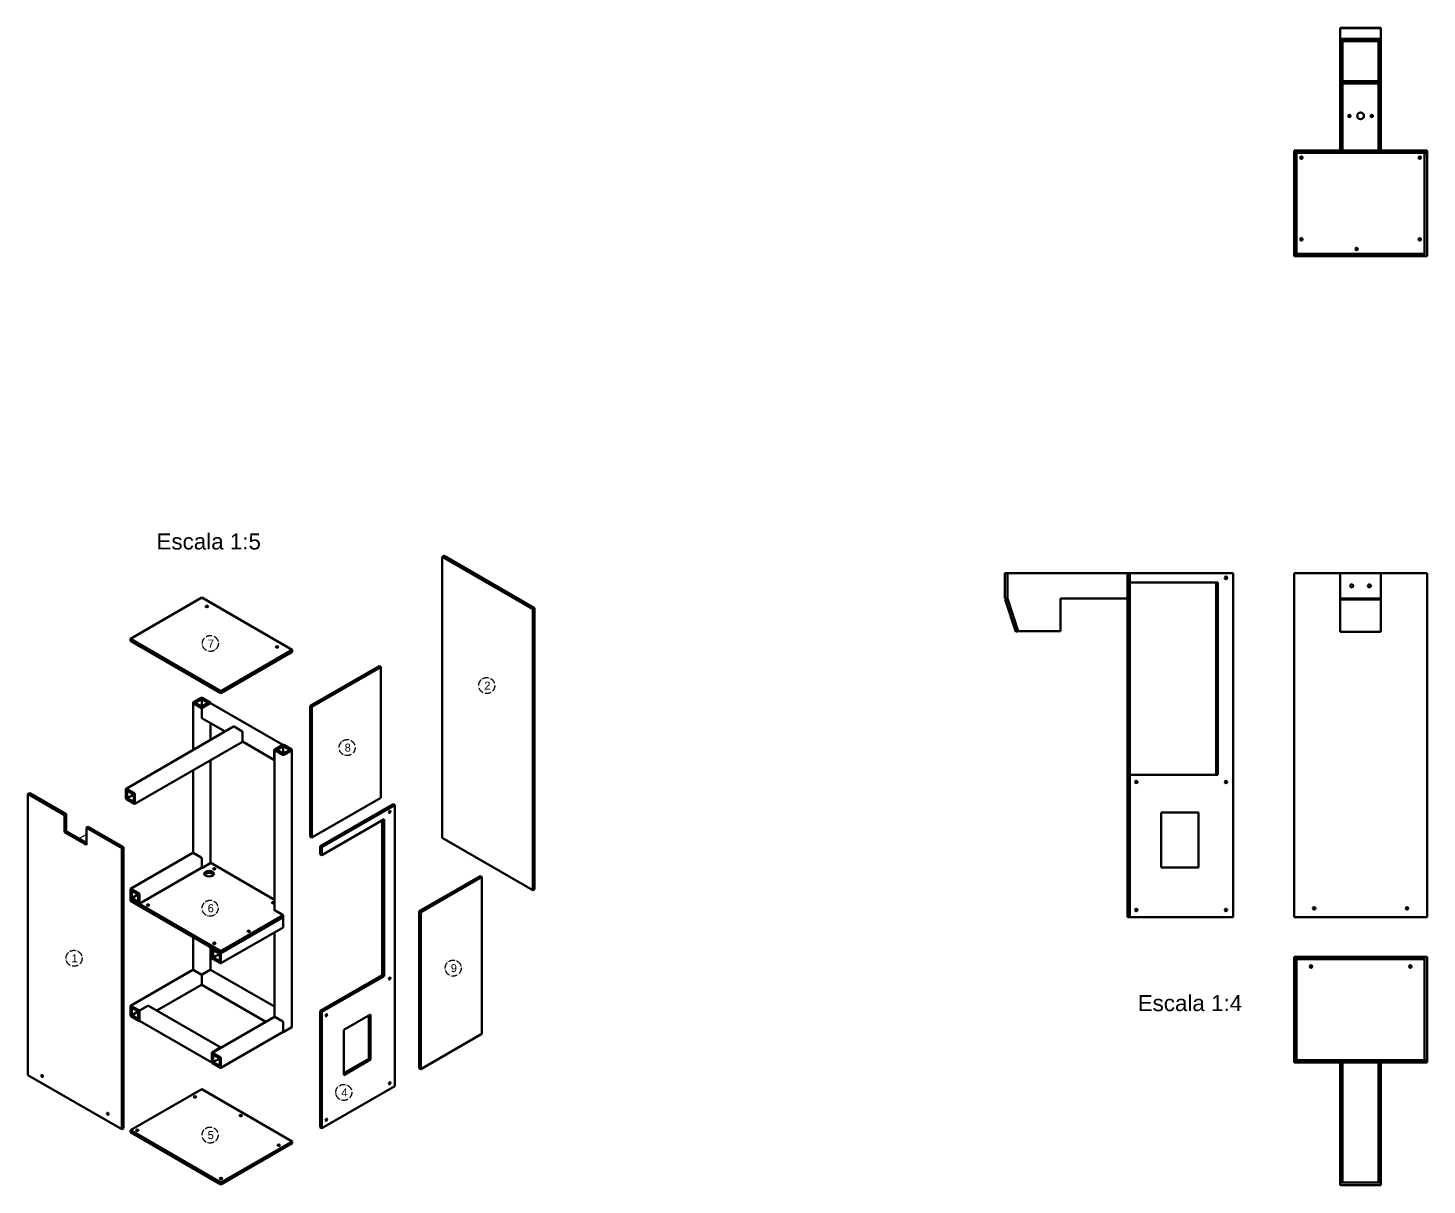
# Model space of a CAD drawing. Header units: millimetres. Extents: x 1300 to 9341, y -223 to 1453.
# Drawn here: x 3241 to 4989, y -223 to 1223 of the extents above; entities that cross this region are included whole.
import ezdxf

# ---------------------------------------------------------------- set-up
doc = ezdxf.new("R2010")
doc.units = ezdxf.units.MM
doc.linetypes.add('ACAD_ISO05W100', pattern=[33, 24, -3, 0, -3, 0, -3])
doc.linetypes.add('PHANTOM2', pattern=[31.75, 15.875, -3.175, 3.175, -3.175, 3.175, -3.175])
for name, color, linetype, lineweight in [('02_LINEA_PRINCIPAL_A4_A3', 7, 'Continuous', 50), ('10_LINEA_FANTASMA_A4_A3', 2, 'ACAD_ISO05W100', 25), ('Tweak Trail', 7, 'PHANTOM2', 25), ('Visible', 7, 'Continuous', 50)]:
    doc.layers.add(name, color=color, linetype=linetype, lineweight=lineweight)
doc.layers.add('06_ROTULADO', color=3, linetype='Continuous')
doc.styles.get("Standard").update_dxf_attribs({"font": 'arial.ttf'})

msp = doc.modelspace()

# ---------------------------------------------------------------- linework, layer by layer
at = {"layer": '02_LINEA_PRINCIPAL_A4_A3', "extrusion": (0, 1, 0)}
for p, q in [((4461.249, 509.593), (4461.249, 541.593)), ((4461.249, 541.593), (4464.249, 541.593)), ((4464.249, 541.593), (4464.249, 509.593)), ((4464.249, 541.593), (4464.249, 509.593)), ((4614.249, 541.593), (4464.249, 541.593)), ((4614.249, 111.593), (4614.249, 541.593)), ((4614.249, 541.593), (4617.249, 541.593)), ((4617.249, 541.593), (4617.249, 529.593)), ((4746.249, 541.593), (4617.249, 541.593)), ((4617.249, 541.593), (4617.249, 111.593)), ((4617.249, 529.593), (4617.249, 289.593)), ((4725.249, 529.593), (4617.249, 529.593)), ((4617.249, 529.593), (4727.249, 529.593)), ((4725.249, 289.593), (4725.249, 529.593)), ((4727.249, 529.593), (4727.249, 289.593)), ((4746.249, 111.593), (4746.249, 541.593)), ((4880.037, 541.593), (4822.537, 541.593)), ((4822.537, 541.593), (4822.537, 111.593)), ((4931.037, 541.593), (4880.037, 541.593)), ((4880.037, 541.593), (4880.037, 509.593)), ((4988.537, 541.593), (4931.037, 541.593)), ((4931.037, 509.593), (4931.037, 541.593)), ((4988.537, 111.593), (4988.537, 541.593)), ((4461.249, 509.593), (4464.249, 509.593)), ((4461.404, 508.641), (4464.249, 509.591)), ((4474.963, 468.024), (4461.404, 508.641)), ((4464.249, 509.593), (4477.809, 468.973)), ((4464.249, 509.591), (4477.808, 468.974)), ((4530.809, 468.973), (4530.809, 509.593)), ((4530.809, 509.593), (4614.249, 509.593)), ((4727.249, 522.593), (4725.249, 522.593)), ((4880.037, 509.593), (4931.037, 509.593)), ((4880.037, 509.593), (4880.037, 509.591)), ((4880.037, 509.591), (4931.037, 509.591)), ((4880.037, 508.641), (4880.037, 509.591)), ((4931.037, 508.641), (4880.037, 508.641)), ((4880.037, 508.641), (4880.037, 468.024)), ((4883.037, 509.593), (4883.037, 509.591)), ((4928.037, 509.593), (4928.037, 509.591)), ((4931.037, 509.593), (4931.037, 509.591)), ((4931.037, 508.641), (4931.037, 509.591)), ((4931.037, 468.024), (4931.037, 508.641)), ((4727.249, 493.593), (4725.249, 493.593)), ((4474.963, 468.024), (4477.808, 468.974)), ((4477.809, 468.973), (4530.809, 468.973)), ((4880.037, 468.024), (4931.037, 468.024)), ((4617.249, 289.593), (4725.249, 289.593)), ((4727.249, 289.593), (4617.249, 289.593)), ((4617.249, 289.593), (4617.249, 111.593)), ((4725.249, 293.593), (4727.249, 293.593)), ((4727.249, 290.593), (4725.249, 290.593)), ((4656.249, 242.593), (4703.249, 242.593)), ((4656.249, 173.593), (4656.249, 242.593)), ((4703.249, 242.593), (4703.249, 173.593)), ((4703.249, 173.593), (4656.249, 173.593)), ((4617.249, 111.593), (4614.249, 111.593)), ((4617.249, 111.593), (4746.249, 111.593)), ((4822.537, 111.593), (4988.537, 111.593))]:
    msp.add_line(p, q, dxfattribs=at)
at = {"layer": '02_LINEA_PRINCIPAL_A4_A3'}
for p, q in [((4825.537, 62.04), (4822.537, 62.04)), ((4822.537, -66.96), (4822.537, 62.04)), ((4825.537, 62.04), (4825.537, -66.96)), ((4825.537, 62.04), (4985.537, 62.04)), ((4825.537, 59.04), (4825.537, 62.04)), ((4985.537, 59.04), (4825.537, 59.04)), ((4825.537, 59.04), (4825.537, -66.96)), ((4985.537, 59.04), (4825.537, 59.04)), ((4985.537, -66.96), (4985.537, 62.04)), ((4988.537, 62.04), (4985.537, 62.04)), ((4985.537, 59.04), (4985.537, 62.04)), ((4985.537, -66.96), (4985.537, 59.04)), ((4988.537, 62.04), (4988.537, -66.96)), ((4825.537, -66.96), (4822.537, -66.96)), ((4822.537, -66.96), (4887.037, -66.96)), ((4822.537, -69.96), (4822.537, -66.96)), ((4825.537, -66.96), (4985.537, -66.96)), ((4887.037, -69.96), (4887.037, -66.96)), ((4897.537, -66.96), (4897.537, -69.96)), ((4913.537, -66.96), (4913.537, -69.96)), ((4926.037, -66.96), (4926.037, -69.96)), ((4926.037, -66.96), (4988.537, -66.96)), ((4988.537, -66.96), (4985.537, -66.96)), ((4988.537, -69.96), (4988.537, -66.96)), ((4887.037, -69.96), (4822.537, -69.96)), ((4880.037, -69.96), (4880.037, -219.96)), ((4880.037, -69.96), (4883.037, -69.96)), ((4883.037, -69.96), (4883.037, -219.96)), ((4928.037, -69.96), (4883.037, -69.96)), ((4883.037, -69.96), (4883.037, -219.96)), ((4988.537, -69.96), (4926.037, -69.96)), ((4928.037, -219.96), (4928.037, -69.96)), ((4928.037, -69.96), (4928.037, -219.96)), ((4928.037, -69.96), (4931.037, -69.96)), ((4931.037, -69.96), (4931.037, -219.96)), ((4880.037, -219.96), (4931.037, -219.96)), ((4880.037, -222.96), (4880.037, -219.96)), ((4880.037, -219.96), (4883.037, -219.96)), ((4931.037, -222.96), (4880.037, -222.96)), ((4883.037, -219.96), (4928.037, -219.96)), ((4928.037, -219.96), (4931.037, -219.96)), ((4931.037, -222.96), (4931.037, -219.96))]:
    msp.add_line(p, q, dxfattribs=at)
at = {"layer": '02_LINEA_PRINCIPAL_A4_A3', "extrusion": (-2.22045e-16, 2.22018e-40, -1)}
for centre in [(-4737.249, 535.593), (-4625.249, 280.593), (-4737.249, 280.593), (-4625.249, 120.593), (-4737.249, 120.593)]:
    msp.add_circle(centre, 1.5, dxfattribs=at)
at = {"layer": '02_LINEA_PRINCIPAL_A4_A3', "extrusion": (1.22465e-16, 0, -1)}
for centre, radius in [((-4894.537, 525.593), 2), ((-4916.537, 525.593), 2), ((-4847.537, 122.593), 1.5), ((-4963.537, 122.593), 1.5)]:
    msp.add_circle(centre, radius, dxfattribs=at)
at = {"layer": '02_LINEA_PRINCIPAL_A4_A3', "extrusion": (0, 0, -1)}
for centre in [(-4843.537, 50.04), (-4967.537, 50.04)]:
    msp.add_circle(centre, 1.5, dxfattribs=at)
at = {"layer": '10_LINEA_FANTASMA_A4_A3', "ltscale": 0.31}
for centre in [(3468.595, 453.576), (3813.853, 401.01), (3639.469, 323.559), (3468.303, 122.877), (3298.313, 60.258), (3771.981, 48.015), (3635.329, -107.271), (3468.294, -160.528)]:
    msp.add_circle(centre, 10, dxfattribs=at)
at = {"layer": 'Tweak Trail', "extrusion": (0, 0.816497, 0.57735)}
msp.add_line((3313.952, 215.139), (3304.76, 209.832), dxfattribs=at)
at = {"layer": 'Visible', "extrusion": (3.63293e-29, 2.96652e-13, -1)}
for p, q in [((4880.037, 1222.512), (4880.037, 1222.357)), ((4880.037, 1222.512), (4931.037, 1222.512)), ((4931.037, 1222.357), (4880.037, 1222.357)), ((4880.037, 1222.357), (4880.037, 1208.798)), ((4880.037, 1208.798), (4880.037, 1205.952)), ((4880.037, 1208.798), (4931.037, 1208.798)), ((4931.037, 1222.512), (4931.037, 1222.357)), ((4931.037, 1208.798), (4931.037, 1222.357)), ((4931.037, 1208.798), (4931.037, 1205.952)), ((4931.037, 1205.952), (4880.037, 1205.952)), ((4880.037, 1152.952), (4880.037, 1205.952)), ((4880.037, 1205.952), (4883.037, 1205.952)), ((4880.037, 1205.952), (4880.037, 1205.952)), ((4883.037, 1205.952), (4883.037, 1152.952)), ((4883.037, 1205.952), (4883.037, 1205.952)), ((4928.037, 1152.952), (4928.037, 1205.952)), ((4928.037, 1205.952), (4931.037, 1205.952)), ((4928.037, 1205.952), (4928.037, 1205.952)), ((4931.037, 1205.952), (4931.037, 1152.952)), ((4931.037, 1205.952), (4931.037, 1205.952)), ((4883.037, 1155.952), (4883.037, 1152.952)), ((4883.037, 1155.952), (4928.037, 1155.952)), ((4928.037, 1155.952), (4928.037, 1152.952)), ((4880.037, 1152.952), (4883.037, 1152.952)), ((4880.037, 1152.952), (4880.037, 1069.512)), ((4883.037, 1069.512), (4883.037, 1152.952)), ((4928.037, 1152.952), (4883.037, 1152.952)), ((4883.037, 1152.952), (4883.037, 1069.512)), ((4928.037, 1152.952), (4928.037, 1069.512)), ((4928.037, 1152.952), (4931.037, 1152.952)), ((4928.037, 1152.952), (4928.037, 1069.512)), ((4931.037, 1152.952), (4931.037, 1069.512)), ((4822.537, 1069.512), (4988.537, 1069.512)), ((4822.537, 1069.512), (4822.537, 1066.512)), ((4825.537, 1066.512), (4822.537, 1066.512)), ((4822.537, 937.512), (4822.537, 1066.512)), ((4988.537, 1066.512), (4822.537, 1066.512)), ((4825.537, 1066.512), (4825.537, 937.512)), ((4985.537, 1066.512), (4825.537, 1066.512)), ((4825.537, 1066.512), (4825.537, 940.512)), ((4985.537, 937.512), (4985.537, 1066.512)), ((4988.537, 1066.512), (4985.537, 1066.512)), ((4985.537, 940.512), (4985.537, 1066.512)), ((4988.537, 1066.512), (4988.537, 1069.512)), ((4988.537, 1066.512), (4988.537, 937.512)), ((4825.537, 937.512), (4822.537, 937.512)), ((4825.537, 940.512), (4985.537, 940.512)), ((4825.537, 940.512), (4825.537, 937.512)), ((4825.537, 940.512), (4985.537, 940.512)), ((4985.537, 937.512), (4825.537, 937.512)), ((4985.537, 937.512), (4985.537, 940.512)), ((4988.537, 937.512), (4985.537, 937.512))]:
    msp.add_line(p, q, dxfattribs=at)
at = {"layer": 'Visible', "extrusion": (0, 0.816497, 0.57735)}
for p, q in [((3758.369, 561.946), (3760.49, 563.171)), ((3871.506, 496.626), (3758.369, 561.946)), ((3758.369, 561.946), (3758.369, 210.852)), ((3760.49, 563.171), (3873.627, 497.851)), ((3457.848, 510.915), (3368.753, 459.475)), ((3570.985, 445.595), (3457.848, 510.915)), ((3871.506, 496.626), (3873.627, 497.851)), ((3871.506, 145.533), (3871.506, 496.626)), ((3873.627, 497.851), (3873.627, 146.757)), ((3368.753, 457.026), (3368.753, 459.475)), ((3368.753, 459.475), (3481.89, 394.156)), ((3481.89, 391.706), (3368.753, 457.026)), ((3481.89, 394.156), (3570.985, 445.595)), ((3570.985, 443.146), (3481.89, 391.706)), ((3570.985, 443.146), (3570.985, 445.595)), ((3679.526, 425.387), (3593.259, 375.58)), ((3681.648, 424.162), (3595.381, 374.356)), ((3679.526, 425.387), (3681.648, 424.162)), ((3681.648, 260.863), (3681.648, 424.162)), ((3457.141, 385.583), (3447.242, 379.867)), ((3468.455, 379.867), (3458.555, 385.583)), ((3481.89, 391.706), (3481.89, 394.156)), ((3446.949, 320.432), (3446.949, 379.459)), ((3447.242, 379.051), (3457.141, 373.335)), ((3449.717, 379.459), (3457.848, 384.154)), ((3457.848, 374.764), (3449.717, 379.459)), ((3457.848, 384.154), (3465.98, 379.459)), ((3457.848, 374.764), (3457.848, 384.154)), ((3465.98, 379.459), (3457.848, 374.764)), ((3457.848, 360.679), (3457.848, 372.11)), ((3458.555, 373.335), (3468.455, 379.051)), ((3458.555, 373.335), (3468.455, 379.051)), ((3468.748, 379.146), (3468.748, 379.459)), ((3559.321, 326.927), (3468.955, 379.1)), ((3593.259, 375.58), (3593.259, 212.281)), ((3593.259, 375.58), (3595.381, 374.356)), ((3595.381, 374.356), (3595.381, 211.056)), ((3497.653, 349.706), (3363.303, 272.139)), ((3486.961, 343.533), (3458.055, 360.222)), ((3468.748, 333.018), (3468.748, 354.048)), ((3498.153, 349.657), (3508.053, 343.941)), ((3508.76, 342.716), (3508.76, 331.286)), ((3508.553, 330.828), (3374.203, 253.261)), ((3548.565, 307.966), (3508.696, 330.984)), ((3548.358, 319.855), (3548.358, 308.424)), ((3548.772, 120.39), (3548.772, 320.671)), ((3558.965, 326.795), (3549.065, 321.079)), ((3558.965, 326.795), (3549.065, 321.079)), ((3549.065, 320.263), (3558.965, 314.547)), ((3551.54, 320.671), (3559.672, 325.366)), ((3559.672, 315.976), (3551.54, 320.671)), ((3559.672, 325.366), (3567.803, 320.671)), ((3559.672, 315.976), (3559.672, 325.366)), ((3567.803, 320.671), (3559.672, 315.976)), ((3570.278, 321.079), (3560.379, 326.795)), ((3560.379, 314.547), (3570.278, 320.263)), ((3570.571, -25.523), (3570.571, 320.671)), ((3468.748, 179.178), (3468.748, 307.846)), ((3446.949, 192.169), (3446.949, 295.261)), ((3240.767, 265.558), (3242.888, 266.782)), ((3286.375, 239.226), (3240.767, 265.558)), ((3240.767, 265.558), (3240.767, -85.536)), ((3242.888, 266.782), (3288.496, 240.45)), ((3363.096, 271.681), (3363.096, 260.25)), ((3373.703, 266.374), (3363.803, 272.09)), ((3364.687, 260.352), (3364.687, 269.742)), ((3364.687, 269.742), (3372.819, 265.047)), ((3372.819, 265.047), (3364.687, 260.352)), ((3372.819, 265.047), (3372.819, 255.658)), ((3374.41, 253.718), (3374.41, 265.149)), ((3363.803, 259.026), (3373.703, 253.31)), ((3372.819, 255.658), (3364.687, 260.352)), ((3595.381, 211.056), (3681.648, 260.863)), ((3605.634, 200.238), (3696.85, 252.902)), ((3698.972, 251.677), (3607.755, 199.013)), ((3698.972, 251.677), (3696.85, 252.902)), ((3698.972, -99.416), (3698.972, 251.677)), ((3286.375, 239.226), (3288.496, 240.45)), ((3286.375, 217.997), (3286.375, 239.226)), ((3288.496, 240.45), (3288.496, 219.221)), ((3607.755, 189.215), (3685.537, 234.122)), ((3683.415, 39.388), (3683.415, 232.898)), ((3685.537, 234.122), (3685.537, 38.163)), ((3286.375, 217.997), (3288.496, 219.221)), ((3313.952, 202.075), (3286.375, 217.997)), ((3288.496, 219.221), (3313.952, 204.524)), ((3316.073, 224.529), (3313.952, 223.304)), ((3313.952, 223.304), (3313.952, 202.075)), ((3358.146, 197.788), (3313.952, 223.304)), ((3316.073, 224.529), (3360.268, 199.013)), ((3593.259, 212.281), (3595.381, 211.056)), ((3758.369, 210.852), (3871.506, 145.533)), ((3358.146, 197.788), (3360.268, 199.013)), ((3358.146, -153.305), (3358.146, 197.788)), ((3360.268, 199.013), (3360.268, -152.08)), ((3605.634, 190.44), (3605.634, 200.238)), ((3607.755, 199.013), (3605.634, 200.238)), ((3607.755, 199.013), (3607.755, 189.215)), ((3368.96, 147.215), (3446.742, 192.122)), ((3447.242, 192.073), (3457.141, 186.357)), ((3457.848, 185.133), (3457.848, 173.702)), ((3469.162, 179.417), (3457.848, 172.885)), ((3548.772, 133.454), (3469.162, 179.417)), ((3605.634, 190.44), (3607.755, 189.215)), ((3379.859, 128.337), (3457.641, 173.244)), ((3457.848, 172.885), (3457.434, 173.124)), ((3805.745, 163.087), (3729.377, 118.996)), ((3807.866, 161.862), (3731.499, 117.772)), ((3805.745, 163.087), (3807.866, 161.862)), ((3807.866, -34.097), (3807.866, 161.862)), ((3368.753, 146.757), (3368.753, 135.326)), ((3379.359, 141.45), (3369.46, 147.166)), ((3370.344, 144.818), (3378.476, 140.123)), ((3370.344, 135.428), (3370.344, 144.818)), ((3370.344, 135.428), (3378.476, 140.123)), ((3378.476, 140.123), (3378.476, 130.734)), ((3380.067, 128.794), (3380.067, 140.225)), ((3873.627, 146.757), (3871.506, 145.533)), ((3368.96, 134.629), (3368.753, 134.51)), ((3368.753, 134.51), (3481.89, 69.19)), ((3368.753, 132.06), (3368.753, 134.51)), ((3481.89, 66.741), (3368.753, 132.06)), ((3369.46, 134.102), (3379.359, 128.386)), ((3378.476, 130.734), (3370.344, 135.428)), ((3481.89, 69.19), (3559.672, 114.097)), ((3559.672, 111.648), (3481.89, 66.741)), ((3548.358, 120.629), (3548.772, 120.869)), ((3559.672, 114.097), (3548.358, 120.629)), ((3559.672, 111.648), (3559.672, 114.097)), ((3559.672, 110.831), (3559.672, 99.4)), ((3729.377, 118.996), (3729.377, -76.963)), ((3729.377, 118.996), (3731.499, 117.772)), ((3731.499, 117.772), (3731.499, -78.188)), ((3481.683, 54.035), (3559.465, 98.943)), ((3548.772, -12.772), (3548.772, 92.769)), ((3446.949, 46.016), (3446.949, 86.914)), ((3468.748, 46.016), (3468.748, 74.328)), ((3470.576, 72.456), (3470.576, 61.025)), ((3470.783, 72.914), (3470.99, 73.033)), ((3481.183, 67.149), (3471.283, 72.864)), ((3472.167, 70.517), (3480.299, 65.822)), ((3472.167, 61.127), (3472.167, 70.517)), ((3471.283, 59.8), (3481.183, 54.085)), ((3472.167, 61.127), (3480.299, 65.822)), ((3480.299, 56.432), (3472.167, 61.127)), ((3480.299, 65.822), (3480.299, 56.432)), ((3481.89, 66.741), (3481.89, 69.19)), ((3481.89, 54.493), (3481.89, 65.924)), ((3368.96, 1.062), (3446.742, 45.97)), ((3447.242, 45.92), (3457.141, 40.204)), ((3457.848, 38.98), (3457.848, 27.549)), ((3457.848, 27.549), (3457.848, 38.98)), ((3458.555, 40.204), (3468.455, 45.92)), ((3548.772, -0.113), (3468.955, 45.97)), ((3605.634, -5.519), (3683.415, 39.388)), ((3685.537, 38.163), (3607.755, -6.744)), ((3685.537, 38.163), (3683.415, 39.388)), ((3401.866, -5.111), (3457.641, 27.091)), ((3537.873, -18.992), (3458.055, 27.091)), ((3368.753, 0.604), (3368.753, -10.827)), ((3379.359, -4.703), (3369.46, 1.013)), ((3380.774, -4.703), (3390.673, 1.013)), ((3481.683, -51.194), (3391.173, 1.062)), ((3369.46, -12.051), (3379.359, -17.767)), ((3370.344, -1.335), (3378.476, -6.03)), ((3370.344, -10.724), (3370.344, -1.335)), ((3370.344, -10.724), (3378.476, -6.03)), ((3378.476, -15.419), (3370.344, -10.724)), ((3378.476, -6.03), (3378.476, -15.419)), ((3380.067, -17.359), (3380.067, -5.928)), ((3380.067, -17.359), (3380.067, -5.928)), ((3470.783, -57.726), (3548.565, -12.818)), ((3549.065, -12.868), (3558.965, -18.583)), ((3607.755, -6.744), (3605.634, -5.519)), ((3605.634, -150.856), (3605.634, -5.519)), ((3607.755, -6.744), (3607.755, -152.08)), ((3635.332, -29.198), (3668.566, -10.01)), ((3666.445, -65.124), (3666.445, -11.235)), ((3668.566, -10.01), (3668.566, -66.348)), ((3379.859, -17.816), (3380.13, -17.66)), ((3470.64, -69.989), (3380.274, -17.816)), ((3481.683, -76.604), (3559.465, -31.697)), ((3559.672, -19.808), (3559.672, -31.239)), ((3570.278, -25.932), (3560.379, -31.647)), ((3635.332, -85.536), (3635.332, -29.198)), ((3731.499, -78.188), (3807.866, -34.097)), ((3481.183, -51.243), (3471.283, -56.959)), ((3470.576, -58.183), (3470.576, -69.614)), ((3470.576, -58.183), (3470.576, -69.614)), ((3481.183, -63.491), (3471.283, -57.775)), ((3472.167, -60.123), (3480.299, -64.817)), ((3472.167, -69.512), (3472.167, -60.123)), ((3472.167, -69.512), (3480.299, -64.817)), ((3480.299, -74.207), (3472.167, -69.512)), ((3480.299, -64.817), (3480.299, -74.207)), ((3481.89, -76.146), (3481.89, -64.715)), ((3635.332, -83.086), (3666.445, -65.124)), ((3668.566, -66.348), (3635.332, -85.536)), ((3668.566, -66.348), (3666.445, -65.124)), ((3240.767, -85.536), (3358.146, -153.305)), ((3471.283, -70.839), (3481.183, -76.555)), ((3729.377, -76.963), (3731.499, -78.188)), ((3457.848, -103.091), (3368.753, -154.53)), ((3570.985, -168.41), (3457.848, -103.091)), ((3607.755, -152.08), (3698.972, -99.416)), ((3360.268, -152.08), (3358.146, -153.305)), ((3368.753, -156.979), (3368.753, -154.53)), ((3368.753, -154.53), (3481.89, -219.85)), ((3481.89, -222.299), (3368.753, -156.979)), ((3607.755, -152.08), (3605.634, -150.856)), ((3481.89, -219.85), (3570.985, -168.41)), ((3570.985, -170.86), (3481.89, -222.299)), ((3570.985, -170.86), (3570.985, -168.41)), ((3481.89, -222.299), (3481.89, -219.85))]:
    msp.add_line(p, q, dxfattribs=at)
at = {"layer": 'Visible', "extrusion": (3.63293e-29, 2.96652e-13, -1)}
for centre, radius in [((-4891.537, 1112.732), 1.5), ((-4905.537, 1112.732), 4.25), ((-4919.537, 1112.732), 1.5), ((-4831.537, 1060.512), 1.5), ((-4979.537, 1060.512), 1.5), ((-4831.537, 958.512), 1.5), ((-4900.537, 946.512), 1.5), ((-4979.537, 958.512), 1.5)]:
    msp.add_circle(centre, radius, dxfattribs=at)
at = {"layer": 'Visible', "extrusion": (-2.71046e-16, -2.77556e-16, -1)}
msp.add_ellipse((3464.212, 499.892), major_axis=(1.5, 0), ratio=0.57735027, start_param=-2.35619449, end_param=3.92699082, dxfattribs=at)
at = {"layer": 'Visible', "extrusion": (-3.43152e-16, -2.77556e-16, -1)}
msp.add_ellipse((3551.894, 449.269), major_axis=(1.5, 0), ratio=0.57735027, start_param=-2.35619449, end_param=3.92699082, dxfattribs=at)
at = {"layer": 'Visible'}
for centre, major_axis, start_param, end_param in [((3457.848, 385.174), (1, 0), 0.78539816, 2.35619449), ((3447.949, 379.459), (1, 0), 2.35619449, 3.92699082), ((3457.848, 373.743), (1, 0), 3.92699082, 5.49778714), ((3467.748, 379.459), (1, 0), -0.78539816, 0.78539816), ((3549.065, 320.263), (0.5, 0.866), 0.78539816, 2.35619449), ((3549.772, 320.671), (1, 0), 2.35619449, 3.92699082), ((3559.672, 326.387), (1, 0), 0.78539816, 2.35619449), ((3569.571, 320.671), (1, 0), -0.78539816, 0.78539816), ((3549.065, 308.832), (0.5, 0.866), 2.35619449, 3.49991223), ((3559.672, 314.956), (1, 0), 3.92699082, 5.49778714), ((3363.803, 271.273), (-0.5, 0.866), -0.78539816, 0.78539816), ((3373.703, 265.558), (-0.5, 0.866), -2.35619449, -0.78539816), ((3363.803, 259.842), (-0.5, 0.866), 0.78539816, 2.35619449), ((3373.703, 254.127), (-0.5, 0.866), 2.35619449, 3.92699082), ((3467.041, 163.495), (6, 0), 0.36136712, 2.78022553), ((3369.46, 146.349), (-0.5, 0.866), -0.78539816, 0.78539816), ((3379.359, 140.634), (-0.5, 0.866), -2.35619449, -0.78539816), ((3369.46, 134.918), (-0.5, 0.866), 0.78539816, 2.35619449), ((3379.359, 129.203), (-0.5, 0.866), 2.35619449, 3.92699082), ((3471.283, 72.048), (-0.5, 0.866), -0.78539816, 0.78539816), ((3471.283, 60.617), (-0.5, 0.866), 0.78539816, 2.35619449), ((3481.183, 66.332), (-0.5, 0.866), -2.35619449, -0.78539816), ((3481.183, 54.901), (-0.5, 0.866), 2.35619449, 3.92699082), ((3369.46, 0.196), (-0.5, 0.866), -0.78539816, 0.78539816), ((3369.46, -11.235), (-0.5, 0.866), 0.78539816, 2.35619449), ((3379.359, -5.519), (-0.5, 0.866), -2.35619449, -0.78539816), ((3379.359, -16.95), (-0.5, 0.866), 2.35619449, 3.92699082), ((3549.065, -12.868), (0.5, 0.866), 1.21247675, 1.9291159), ((3481.183, -52.06), (0.5, 0.866), -0.35831958, 0.78539816), ((3471.283, -57.775), (0.5, 0.866), 0.78539816, 2.35619449), ((3471.283, -58.592), (-0.5, 0.866), -0.78539816, 0.78539816), ((3471.283, -70.023), (-0.5, 0.866), 0.78539816, 2.35619449), ((3481.183, -64.307), (-0.5, 0.866), -2.35619449, -0.78539816), ((3481.183, -75.738), (-0.5, 0.866), 2.35619449, 3.92699082)]:
    msp.add_ellipse(centre, major_axis=major_axis, ratio=0.57735027, start_param=start_param, end_param=end_param, dxfattribs=at)
at = {"layer": 'Visible', "extrusion": (-3.5883e-16, -1.77422e-16, -1)}
for centre in [(3458.555, 372.519), (3458.555, 39.388), (3380.774, -5.519)]:
    msp.add_ellipse(centre, major_axis=(0.5, 0.866), ratio=0.57735027, start_param=-2.35619449, end_param=-0.78539816, dxfattribs=at)
at = {"layer": 'Visible', "extrusion": (-3.31074e-16, -1.29348e-16, -1)}
for centre in [(3468.455, 378.234), (3468.455, 45.103), (3390.673, 0.196)]:
    msp.add_ellipse(centre, major_axis=(0.5, 0.866), ratio=0.57735027, start_param=-0.78539816, end_param=0, dxfattribs=at)
at = {"layer": 'Visible', "extrusion": (-4.34659e-16, -1.97741e-16, -1)}
for centre in [(3458.555, 361.088), (3458.555, 27.957), (3380.774, -16.95)]:
    msp.add_ellipse(centre, major_axis=(0.5, 0.866), ratio=0.57735027, start_param=3.14159265, end_param=3.92699082, dxfattribs=at)
at = {"layer": 'Visible', "extrusion": (-1.60822e-16, -2.21048e-16, -1)}
msp.add_ellipse((3498.153, 348.84), major_axis=(-0.5, 0.866), ratio=0.57735027, start_param=0, end_param=0.78539816, dxfattribs=at)
at = {"layer": 'Visible', "extrusion": (-1.88578e-16, -1.72974e-16, -1)}
msp.add_ellipse((3508.053, 343.125), major_axis=(-0.5, 0.866), ratio=0.57735027, start_param=0.78539816, end_param=2.35619449, dxfattribs=at)
at = {"layer": 'Visible', "extrusion": (-2.60689e-16, -2.14608e-16, -1)}
msp.add_ellipse((3508.053, 331.694), major_axis=(-0.5, 0.866), ratio=0.57735027, start_param=2.35619449, end_param=3.14159265, dxfattribs=at)
at = {"layer": 'Visible', "extrusion": (-3.34793e-16, -1.913e-16, -1)}
msp.add_ellipse((3692.608, 243.104), major_axis=(0.75, 1.299), ratio=0.57735027, start_param=-2.35619449, end_param=3.92699082, dxfattribs=at)
at = {"layer": 'Visible', "extrusion": (-4.28948e-16, -3.11752e-16, -1)}
msp.add_ellipse((3447.242, 191.256), major_axis=(-0.5, 0.866), ratio=0.57735027, start_param=0, end_param=0.78539816, dxfattribs=at)
at = {"layer": 'Visible', "extrusion": (-1.84859e-16, -2.34926e-16, -1)}
msp.add_ellipse((3457.141, 185.541), major_axis=(-0.5, 0.866), ratio=0.57735027, start_param=0.78539816, end_param=2.35619449, dxfattribs=at)
at = {"layer": 'Visible', "extrusion": (-1.36785e-16, -2.0717e-16, -1)}
for centre in [(3457.141, 174.11), (3558.965, 99.809)]:
    msp.add_ellipse(centre, major_axis=(-0.5, 0.866), ratio=0.57735027, start_param=2.35619449, end_param=3.14159265, dxfattribs=at)
at = {"layer": 'Visible', "extrusion": (-3.73992e-16, -4.44089e-16, -1)}
msp.add_ellipse((3467.041, 165.945), major_axis=(6, 0), ratio=0.57735027, start_param=-2.35619449, end_param=3.92699082, dxfattribs=at)
at = {"layer": 'Visible', "extrusion": (-3.28908e-16, -4.44089e-16, -1)}
msp.add_ellipse((3473.405, 172.069), major_axis=(1.5, 0), ratio=0.57735027, start_param=-2.35619449, end_param=3.92699082, dxfattribs=at)
at = {"layer": 'Visible', "extrusion": (-3.59748e-16, -3.33067e-16, -1)}
for centre in [(3390.673, 126.753), (3546.944, 129.611), (3473.405, 78.988)]:
    msp.add_ellipse(centre, major_axis=(1.5, 0), ratio=0.57735027, start_param=-2.35619449, end_param=3.92699082, dxfattribs=at)
at = {"layer": 'Visible', "extrusion": (-3.05044e-16, -3.04315e-16, -1)}
msp.add_ellipse((3558.965, 111.24), major_axis=(-0.5, 0.866), ratio=0.57735027, start_param=1.57079633, end_param=2.35619449, dxfattribs=at)
at = {"layer": 'Visible', "extrusion": (-3.59748e-16, -3.88578e-16, -1)}
msp.add_ellipse((3516.538, 94.093), major_axis=(1.5, 0), ratio=0.57735027, start_param=-2.35619449, end_param=3.92699082, dxfattribs=at)
at = {"layer": 'Visible', "extrusion": (-2.08896e-16, -2.48804e-16, -1)}
for centre in [(3447.242, 45.103), (3549.065, -13.684)]:
    msp.add_ellipse(centre, major_axis=(-0.5, 0.866), ratio=0.57735027, start_param=0, end_param=0.78539816, dxfattribs=at)
at = {"layer": 'Visible', "extrusion": (-2.5697e-16, -2.76559e-16, -1)}
for centre in [(3457.141, 39.388), (3558.965, -19.4)]:
    msp.add_ellipse(centre, major_axis=(-0.5, 0.866), ratio=0.57735027, start_param=0.78539816, end_param=2.35619449, dxfattribs=at)
at = {"layer": 'Visible', "extrusion": (-5.01326e-16, -4.79744e-16, -1)}
for centre in [(3692.608, 34.897), (3613.412, -10.827), (3692.608, -95.742)]:
    msp.add_ellipse(centre, major_axis=(0.75, 1.299), ratio=0.57735027, start_param=-2.35619449, end_param=3.92699082, dxfattribs=at)
at = {"layer": 'Visible', "extrusion": (-3.28278e-16, -1.11022e-16, -1)}
msp.add_ellipse((3457.848, 27.549), major_axis=(1, 0), ratio=0.57735027, start_param=1.21247675, end_param=1.9291159, dxfattribs=at)
at = {"layer": 'Visible', "extrusion": (-2.64407e-16, -1.52656e-16, -1)}
for centre in [(3457.141, 27.957), (3558.965, -30.831)]:
    msp.add_ellipse(centre, major_axis=(-0.5, 0.866), ratio=0.57735027, start_param=2.35619449, end_param=3.14159265, dxfattribs=at)
at = {"layer": 'Visible', "extrusion": (-2.61317e-16, -3.33067e-16, -1)}
msp.add_ellipse((3559.672, -31.239), major_axis=(1, 0), ratio=0.57735027, start_param=0.78539816, end_param=1.9291159, dxfattribs=at)
at = {"layer": 'Visible', "extrusion": (-4.46354e-16, -2.77556e-16, -1)}
msp.add_ellipse((3569.571, -25.523), major_axis=(1, 0), ratio=0.57735027, start_param=0, end_param=0.78539816, dxfattribs=at)
at = {"layer": 'Visible', "extrusion": (-3.80874e-16, -2.83996e-16, -1)}
for centre in [(3258.444, -86.761), (3340.469, -134.118)]:
    msp.add_ellipse(centre, major_axis=(-0.75, 1.299), ratio=0.57735027, start_param=-0.78539816, end_param=5.49778714, dxfattribs=at)
at = {"layer": 'Visible', "extrusion": (-3.84419e-16, -2.77556e-16, -1)}
msp.add_ellipse((3449.363, -112.889), major_axis=(1.5, 0), ratio=0.57735027, start_param=-2.35619449, end_param=3.92699082, dxfattribs=at)
at = {"layer": 'Visible', "extrusion": (-3.70175e-16, -2.22045e-16, -1)}
for centre in [(3506.639, -136.159), (3377.238, -154.53), (3554.015, -173.309), (3481.89, -214.951)]:
    msp.add_ellipse(centre, major_axis=(1.5, 0), ratio=0.57735027, start_param=-2.35619449, end_param=3.92699082, dxfattribs=at)
at = {"layer": 'Visible', "extrusion": (-1.70252e-16, -3.50396e-16, -1)}
msp.add_ellipse((3613.412, -141.466), major_axis=(0.75, 1.299), ratio=0.57735027, start_param=-2.35619449, end_param=3.92699082, dxfattribs=at)

# ---------------------------------------------------------------- texts
at = {"layer": '06_ROTULADO', "attachment_point": 1}
for s, width, insert, char_height in [('Escala 1:5', 183.56426, (3401.337, 590.988), 20), ('7', 12.83645, (3465.496, 458.515), 10), ('2', 12.83645, (3810.754, 405.949), 10), ('8', 12.83645, (3636.369, 328.497), 10), ('6', 12.83645, (3465.203, 127.816), 10), ('1', 12.83645, (3295.214, 65.196), 10), ('9', 12.83645, (3768.882, 52.953), 10), ('Escala 1:4', 183.56426, (4627.107, 14.302), 20), ('4', 12.83645, (3632.23, -102.333), 10), ('5', 12.83645, (3465.195, -155.589), 10)]:
    msp.add_mtext_dynamic_manual_height_columns(s, width=width, gutter_width=12.5, heights=[0], dxfattribs=dict(at, insert=insert, char_height=char_height))

doc.saveas('drawing.dxf')
